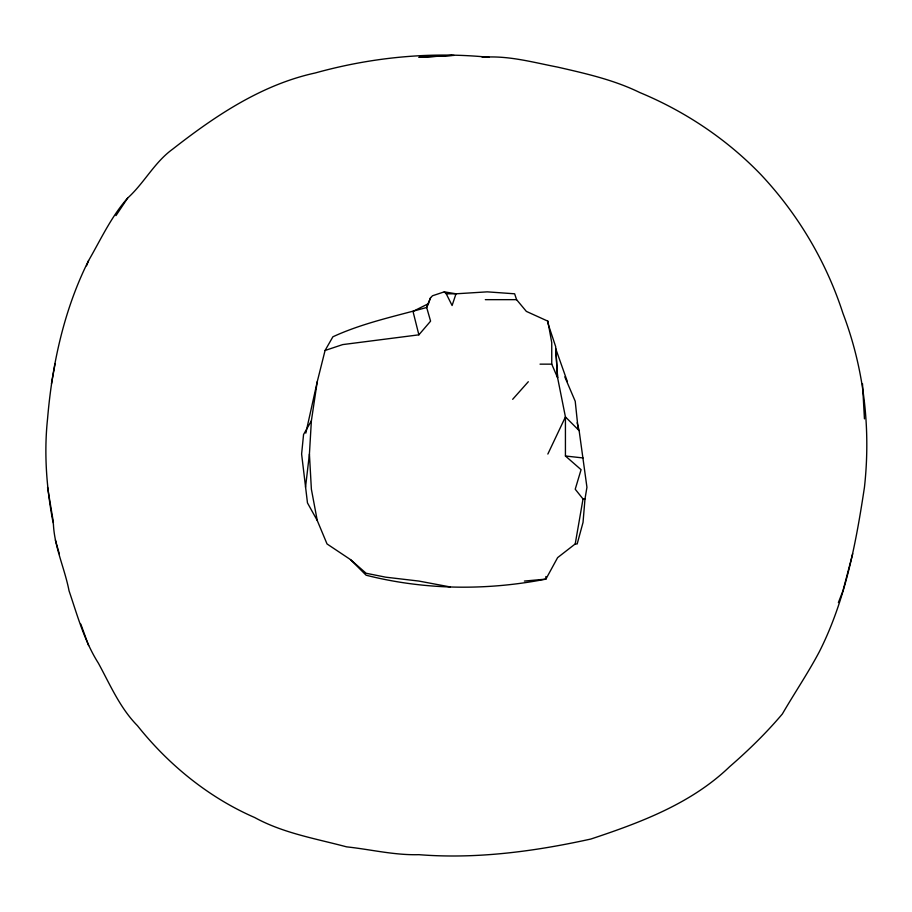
<?xml version="1.0" encoding="UTF-8"?>
<svg xmlns="http://www.w3.org/2000/svg" width="912" height="912" viewBox="0 0 912 912"><rect width="100%" height="100%" fill="white"/><g stroke="black" fill="none" stroke-linecap="round" stroke-linejoin="round"><path stroke-width="1.37" d="M305.52 487.259L309.419 454.051L311.38 420.831L317.239 381.729L325.071 350.47L332.891 336.79C362.794 322.996 395.135 316.293 426.679 307.481L430.589 297.711L432.539 295.75L444.281 291.851L456.011 293.801L487.27 291.851L514.63 293.801L516.58 299.66L526.349 311.391L547.85 321.161L551.749 342.65L551.749 364.15L557.62 377.819L565.429 416.921L565.429 456L581.081 469.68L575.221 489.22L583.03 498.989L575.221 543.951L557.62 557.62L545.889 579.12C486.586 590.737 424.775 590.121 366.111 575.21L350.47 559.58L327.032 543.951L317.239 520.478L307.469 502.9L301.61 454.051L303.559 434.511L311.38 420.831M577.171 422.78L579.131 430.601L586.94 487.259L584.991 498.989L583.03 522.439L577.171 543.951L575.221 543.951M489.231 57.331C430.783 51.448 371.811 57.239 315.29 72.96C261.653 84.622 215.209 115.87 172.63 149.169C154.413 162.336 144.233 183.027 127.68 198.041C111.253 216.6 100.901 239.263 88.601 260.57C64.022 309.613 52.144 364.412 47.549 418.87C43.776 454.142 46.672 489.653 53.42 524.389C54.526 547.337 64.718 568.427 69.05 590.839C77.417 615.463 84.292 640.999 98.371 663.161C110.135 684.718 119.928 707.963 137.45 725.69C168.538 764.769 208.757 797.567 254.71 817.54C283.199 833.18 315.506 838.55 346.571 846.849C370.739 849.425 394.349 855.342 418.87 854.669C476.474 859.264 534.603 851.432 590.851 839.04C640.441 822.59 691.262 803.632 729.6 766.718C748.41 750.405 766.274 732.986 782.359 713.959C794.534 692.995 808.169 672.885 819.5 651.43C845.287 600.256 855.969 543.438 864.451 487.259C870.971 428.435 864.006 368.699 842.95 313.34C826.261 261.744 797.943 214.035 760.87 174.591C726.761 139.16 685.094 111.332 639.7 92.5C613.844 79.834 585.527 73.496 557.62 67.1C532.699 62.301 507.847 55.199 482.22 57.331M51.46 383.69L55.13 363.535M305.816 433.154L317.239 381.729M852.72 553.721L842.95 590.839L838.39 602.57M86.526 265.78L88.601 260.57M430.589 297.711L426.679 307.481L430.589 321.161L418.87 334.829L342.661 344.599L325.071 350.47M547.85 454.051L565.429 416.921L579.131 430.601M115.961 215.62L127.68 198.041M512.669 399.319L528.31 381.729M428.64 303.571L412.999 311.391L418.87 334.829M524.4 581.069L545.889 579.12L545.889 576.509M452.101 55.381L418.87 57.331L454.051 55.381M446.242 293.801L456.011 293.801L452.101 305.52L446.242 293.801L444.281 291.851M485.321 299.66L516.58 299.66M540.029 364.15L551.749 364.15M583.03 498.989L584.991 498.989M565.429 456L583.03 457.949M450.152 586.94L418.87 581.069L385.651 577.171L366.111 573.26L350.47 559.58M564.79 376.85L575.221 401.269L578.151 429.13M80.792 624.059L88.601 645.559M567.401 381.729L555.659 348.509L557.62 377.819L555.659 346.56L547.85 323.11L547.85 321.161M55.37 540.041L59.28 553.721M317.239 520.478L311.38 489.22L309.419 454.051M47.549 487.259L53.42 522.439M862.49 383.69L864.451 418.87"/></g></svg>
